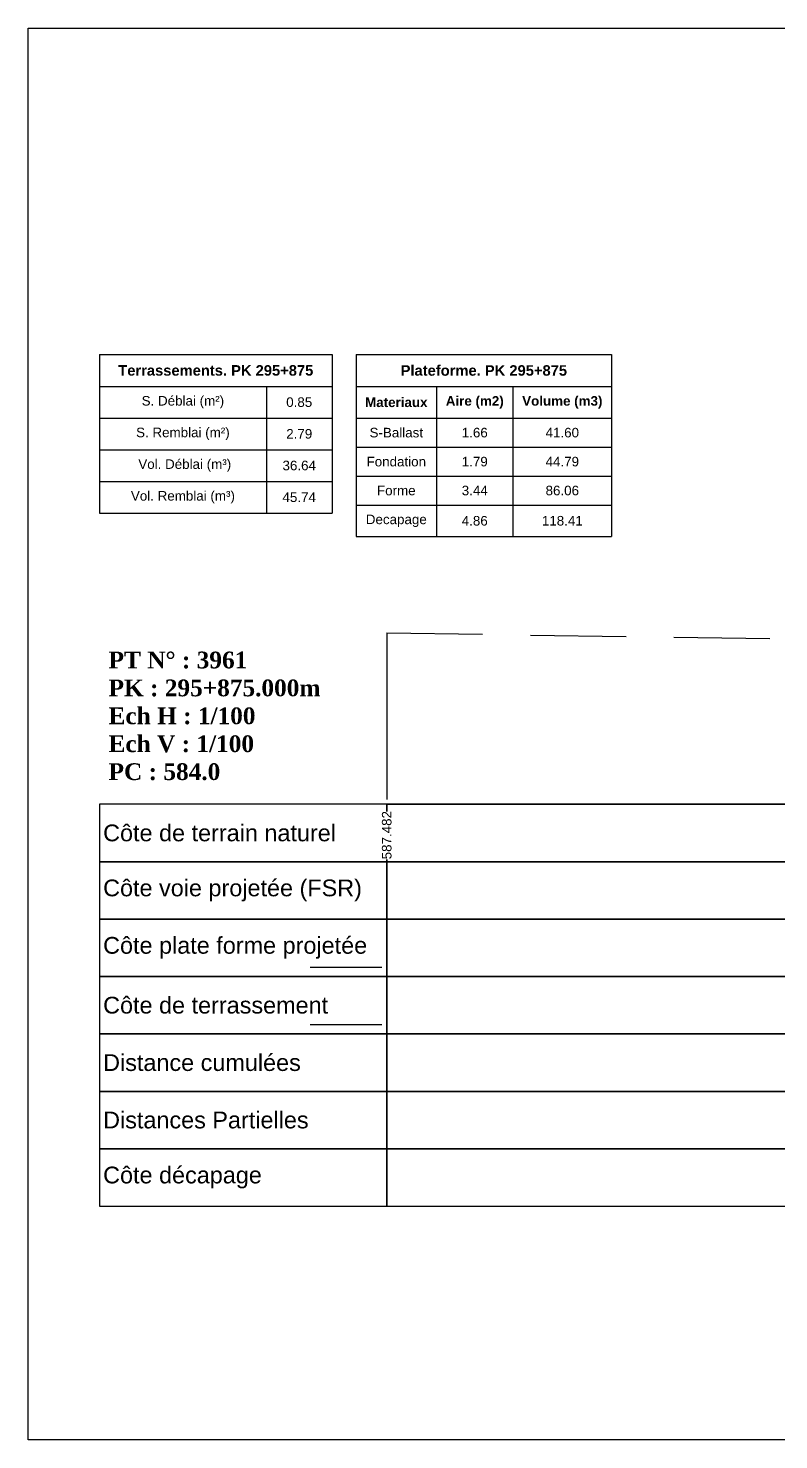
# Model space of a CAD drawing. Header units: millimetres. Extents: x 2762 to 3076, y 916 to 3305.
# Drawn here: x 2950.21 to 2965.89, y 1211.4 to 1240.9 of the extents above; entities that cross this region are included whole.
import ezdxf

# ---------------------------------------------------------------- set-up
doc = ezdxf.new("R2010")
doc.units = ezdxf.units.MM
doc.header["$LTSCALE"] = 2
doc.linetypes.add('CACHE', pattern=[9.525, 6.35, -3.175])
doc.linetypes.add('DASHED', pattern=[0.75, 0.5, -0.25])
for name, color, linetype in [('C-ANNO-TABL', 1, 'Continuous'), ('C-ANNO-TABL-TEXT', 150, 'Continuous'), ('C-ANNO-TABL-TITL', 150, 'Continuous'), ('C-ANNO-TABL-TTBL', 5, 'Continuous')]:
    doc.layers.add(name, color=color, linetype=linetype)
doc.styles.add('ARIAL', font='arial.ttf')
doc.styles.add('C3D_Etiquette', font='romans.shx')
doc.styles.add('C3D_Profil_Travers', font='romans.shx')
doc.styles.get("Standard").update_dxf_attribs({"font": 'arial.ttf'})

msp = doc.modelspace()

# ---------------------------------------------------------------- linework, layer by layer
at = {"color": 105, "linetype": 'DASHED', "lineweight": -3, "ltscale": 2}
msp.add_line((2957.705, 1228.265), (2974.705, 1228.025), dxfattribs=at)
at = {"color": 98, "linetype": 'CACHE', "lineweight": -3}
msp.add_line((2957.705, 1228.265), (2957.705, 1224.784), dxfattribs=at)
at = {"color": 7, "linetype": 'Continuous', "lineweight": -3}
msp.add_line((2957.704, 1224.684), (2991.706, 1224.684), dxfattribs=at)
at = {"color": 154, "linetype": 'Continuous', "lineweight": -3}
msp.add_line((2956.104, 1221.284), (2957.604, 1221.284), dxfattribs=at)
at = {"color": 1, "linetype": 'Continuous', "lineweight": -3}
msp.add_line((2956.104, 1220.084), (2957.604, 1220.084), dxfattribs=at)
at = {"color": 7, "linetype": 'Continuous', "lineweight": -3}
for points in [[(2957.704, 1223.484), (2957.704, 1224.684), (2951.704, 1224.684), (2951.704, 1223.484)], [(2957.704, 1223.484), (2991.706, 1223.484), (2991.706, 1224.684), (2957.704, 1224.684)], [(2957.704, 1222.284), (2957.704, 1223.484), (2951.704, 1223.484), (2951.704, 1222.284)], [(2957.704, 1222.284), (2991.706, 1222.284), (2991.706, 1223.484), (2957.704, 1223.484)], [(2957.704, 1221.084), (2957.704, 1222.284), (2951.704, 1222.284), (2951.704, 1221.084)], [(2957.704, 1221.084), (2991.706, 1221.084), (2991.706, 1222.284), (2957.704, 1222.284)], [(2957.704, 1219.884), (2957.704, 1221.084), (2951.704, 1221.084), (2951.704, 1219.884)], [(2957.704, 1219.884), (2991.706, 1219.884), (2991.706, 1221.084), (2957.704, 1221.084)], [(2957.704, 1218.684), (2957.704, 1219.884), (2951.704, 1219.884), (2951.704, 1218.684)], [(2957.704, 1218.684), (2991.706, 1218.684), (2991.706, 1219.884), (2957.704, 1219.884)], [(2957.704, 1217.484), (2957.704, 1218.684), (2951.704, 1218.684), (2951.704, 1217.484)], [(2957.704, 1217.484), (2991.706, 1217.484), (2991.706, 1218.684), (2957.704, 1218.684)], [(2957.704, 1216.284), (2957.704, 1217.484), (2951.704, 1217.484), (2951.704, 1216.284)], [(2957.704, 1216.284), (2991.706, 1216.284), (2991.706, 1217.484), (2957.704, 1217.484)]]:
    msp.add_3dface(points, dxfattribs=at)
at = {"layer": 'C-ANNO-TABL', "color": 7, "linetype": 'Continuous', "lineweight": -3}
for p, q in [((2951.704, 1233.419), (2955.189, 1233.419)), ((2955.189, 1233.419), (2956.563, 1233.419)), ((2955.189, 1233.419), (2955.189, 1232.757)), ((2957.063, 1233.416), (2958.745, 1233.416)), ((2958.745, 1233.416), (2960.341, 1233.416)), ((2958.745, 1233.416), (2958.745, 1232.754)), ((2960.341, 1233.416), (2962.403, 1233.416)), ((2960.341, 1233.416), (2960.341, 1232.754)), ((2951.704, 1232.757), (2955.189, 1232.757)), ((2955.189, 1232.757), (2956.563, 1232.757)), ((2955.189, 1232.757), (2955.189, 1232.095)), ((2957.063, 1232.754), (2958.745, 1232.754)), ((2958.745, 1232.754), (2960.341, 1232.754)), ((2958.745, 1232.754), (2958.745, 1232.147)), ((2960.341, 1232.754), (2962.403, 1232.754)), ((2960.341, 1232.754), (2960.341, 1232.147)), ((2951.704, 1232.095), (2955.189, 1232.095)), ((2955.189, 1232.095), (2956.563, 1232.095)), ((2955.189, 1232.095), (2955.189, 1231.432)), ((2957.063, 1232.147), (2958.745, 1232.147)), ((2958.745, 1232.147), (2960.341, 1232.147)), ((2958.745, 1232.147), (2958.745, 1231.543)), ((2960.341, 1232.147), (2962.403, 1232.147)), ((2960.341, 1232.147), (2960.341, 1231.543)), ((2951.704, 1231.432), (2955.189, 1231.432)), ((2955.189, 1231.432), (2956.563, 1231.432)), ((2955.189, 1231.432), (2955.189, 1230.77)), ((2957.063, 1231.543), (2958.745, 1231.543)), ((2958.745, 1231.543), (2960.341, 1231.543)), ((2958.745, 1231.543), (2958.745, 1230.939)), ((2960.341, 1231.543), (2962.403, 1231.543)), ((2960.341, 1231.543), (2960.341, 1230.939)), ((2957.063, 1230.939), (2958.745, 1230.939)), ((2958.745, 1230.939), (2960.341, 1230.939)), ((2958.745, 1230.939), (2958.745, 1230.28)), ((2960.341, 1230.939), (2962.403, 1230.939)), ((2960.341, 1230.939), (2960.341, 1230.28))]:
    msp.add_line(p, q, dxfattribs=at)
at = {"layer": 'C-ANNO-TABL-TTBL', "color": 7, "linetype": 'Continuous', "lineweight": -3}
for p, q in [((2951.704, 1234.084), (2956.563, 1234.084)), ((2951.704, 1234.084), (2951.704, 1233.419)), ((2956.563, 1234.084), (2956.563, 1233.419)), ((2957.063, 1234.084), (2962.403, 1234.084)), ((2957.063, 1234.084), (2957.063, 1233.416)), ((2962.403, 1234.084), (2962.403, 1233.416)), ((2951.704, 1233.419), (2951.704, 1232.757)), ((2956.563, 1233.419), (2956.563, 1232.757)), ((2957.063, 1233.416), (2957.063, 1232.754)), ((2962.403, 1233.416), (2962.403, 1232.754)), ((2951.704, 1232.757), (2951.704, 1232.095)), ((2956.563, 1232.757), (2956.563, 1232.095)), ((2957.063, 1232.754), (2957.063, 1232.147)), ((2962.403, 1232.754), (2962.403, 1232.147)), ((2951.704, 1232.095), (2951.704, 1231.432)), ((2956.563, 1232.095), (2956.563, 1231.432)), ((2957.063, 1232.147), (2957.063, 1231.543)), ((2962.403, 1232.147), (2962.403, 1231.543)), ((2951.704, 1231.432), (2951.704, 1230.77)), ((2956.563, 1231.432), (2956.563, 1230.77)), ((2957.063, 1231.543), (2957.063, 1230.939)), ((2962.403, 1231.543), (2962.403, 1230.939)), ((2951.704, 1230.77), (2955.189, 1230.77)), ((2955.189, 1230.77), (2956.563, 1230.77)), ((2957.063, 1230.939), (2957.063, 1230.28)), ((2962.403, 1230.939), (2962.403, 1230.28)), ((2957.063, 1230.28), (2958.745, 1230.28)), ((2958.745, 1230.28), (2960.341, 1230.28)), ((2960.341, 1230.28), (2962.403, 1230.28))]:
    msp.add_line(p, q, dxfattribs=at)

# ---------------------------------------------------------------- texts
at = {"color": 7, "linetype": 'Continuous', "lineweight": -3, "char_height": 0.35}
for s, insert, attachment_point, style in [('{\\fTimes New Roman|b1|i0|c0|p18;PT N° : 3961\\PPK : 295+875.000m\\PEch H : 1/100\\PEch V : 1/100\\PPC : 584.0}', (2951.893, 1225.184), 7, 'C3D_Profil_Travers'), ('{\\fArial|b0|i0|c0|p34;Côte de terrain naturel}', (2951.779, 1224.084), 4, 'C3D_Etiquette'), ('{\\fArial|b0|i0|c0|p34;Côte plate forme projetée}', (2951.779, 1221.684), 4, 'C3D_Etiquette'), ('{\\fArial|b0|i0|c0|p34;Côte de terrassement}', (2951.779, 1220.484), 4, 'C3D_Etiquette'), ('{\\fArial|b0|i0|c0|p34;Distance cumulées}', (2951.779, 1219.284), 4, 'C3D_Etiquette'), ('{\\fArial|b0|i0|c0|p34;Distances Partielles}', (2951.779, 1218.084), 4, 'C3D_Etiquette'), ('{\\fArial|b0|i0|c0|p34;Côte décapage}', (2951.779, 1216.884), 4, 'C3D_Etiquette')]:
    msp.add_mtext(s, dxfattribs=dict(at, insert=insert, attachment_point=attachment_point, style=style))
at = {"color": 7, "linetype": 'Continuous', "lineweight": -3, "insert": (2951.779, 1222.884), "char_height": 0.35, "attachment_point": 4}
msp.add_mtext('{\\fArial|b0|i0|c0|p34;Côte voie projetée (FSR)}', dxfattribs=at)
at = {"layer": 'C-ANNO-TABL-TEXT', "color": 7, "linetype": 'Continuous', "lineweight": -3, "char_height": 0.2, "attachment_point": 5, "style": 'ARIAL'}
for s, insert in [('{\\fArial|b0|i0|c0|p34;\\C7;0.85}', (2955.876, 1233.088)), ('{\\fArial|b0|i0|c0|p34;\\C7;2.79}', (2955.876, 1232.426)), ('{\\fArial|b0|i0|c0|p34;\\C7;S-Ballast}', (2957.904, 1232.451)), ('{\\fArial|b0|i0|c0|p34;\\C7;1.66}', (2959.543, 1232.451)), ('{\\C18;\\c0;41.60}', (2961.372, 1232.451)), ('{\\fArial|b0|i0|c0|p34;\\C7;Fondation}', (2957.904, 1231.845)), ('{\\fArial|b0|i0|c0|p34;\\C7;1.79}', (2959.543, 1231.845)), ('{\\C18;\\c0;44.79}', (2961.372, 1231.845)), ('{\\fArial|b0|i0|c0|p34;\\C7;36.64}', (2955.876, 1231.764)), ('{\\fArial|b0|i0|c0|p34;\\C7;Forme}', (2957.904, 1231.241)), ('{\\fArial|b0|i0|c0|p34;\\C7;3.44}', (2959.543, 1231.241)), ('{\\C18;\\c0;86.06}', (2961.372, 1231.241)), ('{\\fArial|b0|i0|c0|p34;\\C7;45.74}', (2955.876, 1231.101)), ('{\\fArial|b0|i0|c0|p34;\\C7;Decapage}', (2957.904, 1230.609)), ('{\\fArial|b0|i0|c0|p34;\\C7;4.86}', (2959.543, 1230.609)), ('{\\C18;\\c0;118.41}', (2961.372, 1230.609))]:
    msp.add_mtext(s, dxfattribs=dict(at, insert=insert))
at = {"layer": 'C-ANNO-TABL-TITL', "color": 7, "linetype": 'Continuous', "lineweight": -3, "attachment_point": 5, "style": 'ARIAL'}
for s, insert, char_height in [('{\\fArial|b1|i0|c0|p34;\\C7;Terrassements. PK 295+875}', (2954.133, 1233.751), 0.22), ('{\\fArial|b1|i0|c0|p34;\\C18;\\c0;Plateforme. PK 295+875}', (2959.733, 1233.75), 0.22), ('{\\fArial|b0|i0|c0|p34;\\C7;S. Déblai (m²) }', (2953.446, 1233.088), 0.2), ('{\\fArial|b1|i0|c0|p34;\\C7;Materiaux   }', (2957.904, 1233.085), 0.2), ('{\\fArial|b1|i0|c0|p34;\\C7;Aire (m2)}', (2959.543, 1233.085), 0.2), ('{\\fArial|b1|i0|c0|p34;\\C7;Volume (m3)}', (2961.372, 1233.085), 0.2), ('{\\fArial|b0|i0|c0|p34;\\C7;S. Remblai (m²) }', (2953.446, 1232.426), 0.2), ('{\\fArial|b0|i0|c0|p34;\\C7; Vol. Déblai (m³) }', (2953.446, 1231.764), 0.2), ('{\\fArial|b0|i0|c0|p34;\\C7;Vol. Remblai (m³)}', (2953.446, 1231.101), 0.2)]:
    msp.add_mtext(s, dxfattribs=dict(at, insert=insert, char_height=char_height))

# ---------------------------------------------------------------- next in the draw order: texts
at = {"color": 7, "linetype": 'Continuous', "lineweight": -3, "insert": (2957.705, 1223.534), "char_height": 0.2, "width": 0.99347, "attachment_point": 4, "rotation": 90, "style": 'C3D_Profil_Travers', "bg_fill": 3, "box_fill_scale": 1.000375, "bg_fill_color": 256, "bg_fill_true_color": 13158600, "bg_fill_transparency": 0}
msp.add_mtext('{\\fArial|b0|i0|c0|p34;587.482}', dxfattribs=at)

# ---------------------------------------------------------------- next in the draw order: linework, layer by layer
msp.add_lwpolyline([(2950.215, 1240.904), (2999.215, 1240.904), (2999.215, 1211.404), (2950.215, 1211.404)], close=True)

doc.saveas('drawing.dxf')
